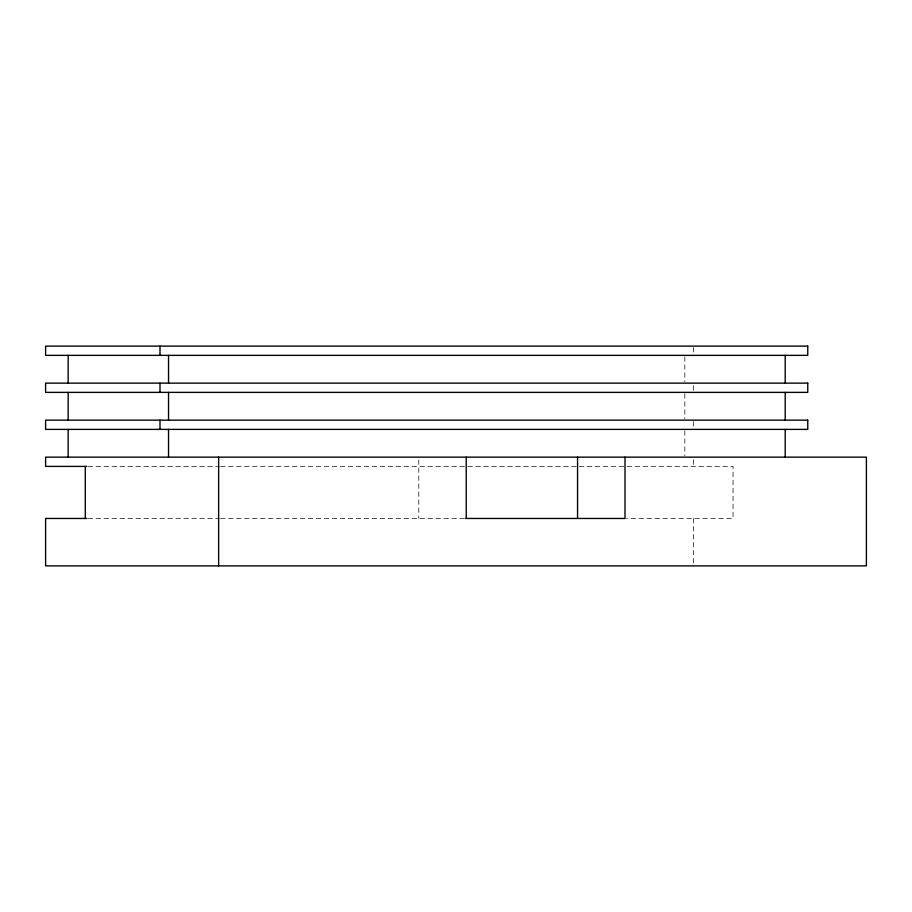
<?xml version="1.0" encoding="UTF-8"?>
<svg xmlns="http://www.w3.org/2000/svg" width="912" height="912" viewBox="0 0 912 912"><rect width="100%" height="100%" fill="white"/><g stroke="black" fill="none" stroke-linecap="round" stroke-linejoin="round"><path stroke-width="0.68" stroke-dasharray="4.56 3.42" d="M88.133 466.408L219.29 466.408M220.533 466.408L578.048 466.408M579.291 466.408L733.043 466.408L733.043 518.461L626.453 518.461M88.133 518.461L219.29 518.461M220.533 518.461L466.237 518.461M693.359 347.438L693.359 354.05M693.359 385.776L693.359 391.054M693.359 421.469L693.359 428.07M693.359 459.796L693.359 466.408M693.359 518.461L693.359 564.494M684.821 356.752L684.821 381.74M684.821 393.767L684.821 418.756M684.821 430.783L684.821 455.772M418.802 459.944L418.802 518.461"/><path stroke-width="1.37" d="M86.891 466.408L45.6 466.408L45.6 457.151L866.4 457.151L866.4 565.885L45.6 565.885L45.6 518.461L86.891 518.461M465.576 518.461L625.005 518.461L625.005 457.151M785.198 355.361L785.198 383.131M785.198 392.377L785.198 420.147M785.198 429.392L785.198 457.151M577.558 457.151L577.558 518.461M466.237 457.151L466.237 518.461M218.641 457.151L218.641 565.885M168.538 355.361L168.538 383.131M168.538 392.377L168.538 420.147M168.538 429.392L168.538 457.151M159.999 346.115L159.999 355.361M159.999 383.131L159.999 392.377M159.999 420.147L159.999 429.392M85.283 466.408L85.283 518.461M68.161 355.361L68.161 383.131M68.161 392.377L68.161 420.147M68.161 429.392L68.161 457.151M807.758 346.115L45.6 346.115L45.6 355.361L807.758 355.361L807.758 346.115M807.758 383.131L45.6 383.131L45.6 392.377L807.758 392.377L807.758 383.131M807.758 420.147L45.6 420.147L45.6 429.392L807.758 429.392L807.758 420.147"/></g></svg>
